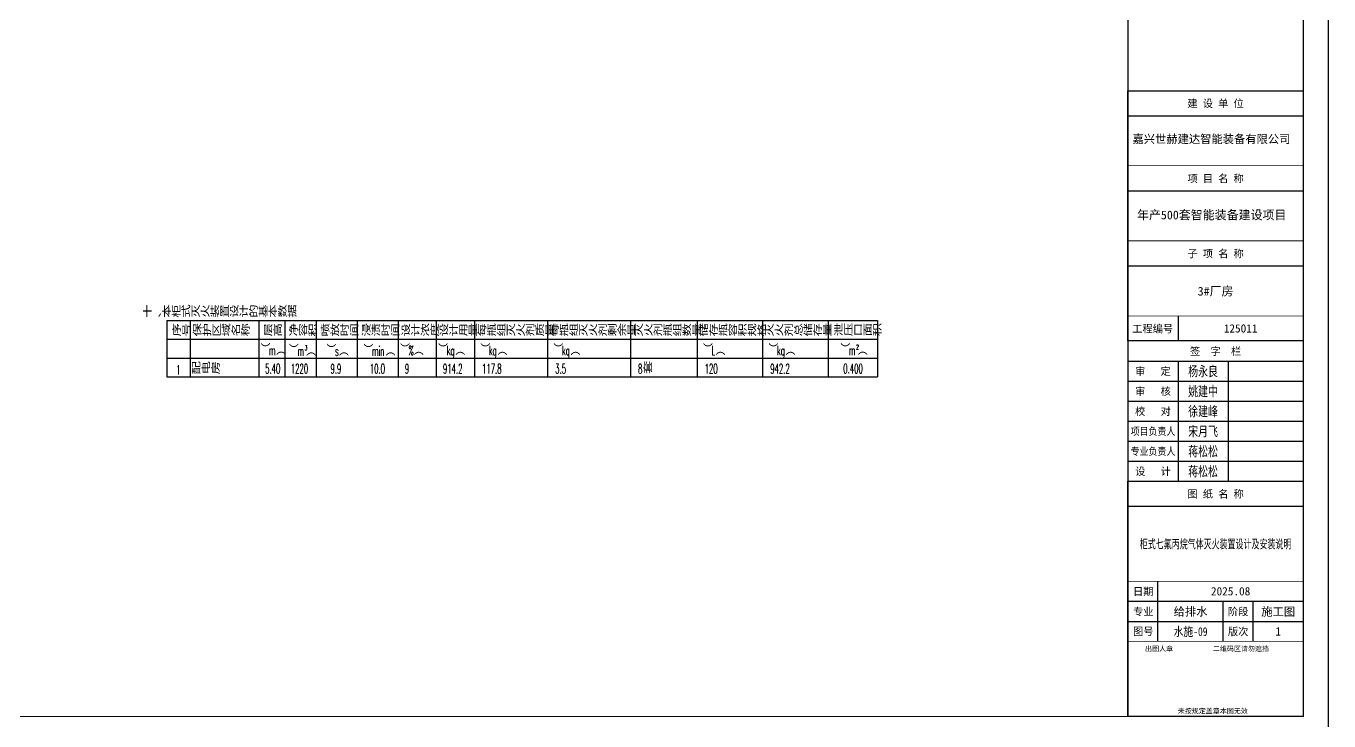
# Model space of a CAD drawing. Extents: x -452079 to 117456, y 3902 to 836955.
# Drawn here: x -296089 to -244074, y 76486 to 104246 of the extents above; entities that cross this region are included whole.
import ezdxf
from ezdxf.enums import TextEntityAlignment as Align

# ---------------------------------------------------------------- set-up
doc = ezdxf.new("R2010")
doc.units = 0
doc.header["$LTSCALE"] = 1000
doc.header["$MEASUREMENT"] = 0
for name, color, linetype in [('0-cxFrame', 155, 'Continuous'), ('qianming', 155, 'Continuous'), ('TWT_ZF文字', 3, 'Continuous'), ('图号层', 4, 'Continuous'), ('图名层', 4, 'Continuous')]:
    doc.layers.add(name, color=color, linetype=linetype)
doc.layers.add('0-cxText', color=131, linetype='Continuous', lineweight=25)
doc.styles.add('-宋体', font='', dxfattribs={"width": 0.8})
doc.styles.add('_TCH_DIM', font='SIMPLEX', dxfattribs={"width": 0.75, "bigfont": '@1HZTXT'})
doc.styles.add('BZHZ', font='bzxw', dxfattribs={"width": 0.8, "bigfont": 'bzhz'})
doc.styles.add('cx_biaoti', font='')
doc.styles.add('cx_tuming', font='')
doc.styles.add('cx_tuqian1', font='')
doc.styles.add('黑体', font='', dxfattribs={"height": 12})
doc.styles.get('-宋体').set_extended_font_data('SimSun')
doc.styles.get('cx_biaoti').set_extended_font_data('SimSun')
doc.styles.get('cx_tuming').set_extended_font_data('SimHei')
doc.styles.get('cx_tuqian1').set_extended_font_data('SimSun')
doc.styles.get('黑体').set_extended_font_data('SimHei')

# ---------------------------------------------------------------- blocks, each defined once
blk = doc.blocks.new('zjcx_lan_qianzi(Dragon)')
for p, q in [((-7000, 4800), (0, 4800)), ((-5000, 4800), (-5000, 0)), ((-3000, 4800), (-3000, 0)), ((-7000, 4000), (0, 4000)), ((-7000, 3200), (0, 3200)), ((-7000, 2400), (0, 2400)), ((-7000, 1600), (0, 1600)), ((-7000, 800), (0, 800))]:
    blk.add_line(p, q)
at = {"const_width": 30}
blk.add_lwpolyline([(-7000, 5600), (0, 5600)], dxfattribs=at)
blk.add_lwpolyline([(-7000, 5600), (0, 5600), (0, 0), (-7000, 0)], close=True, dxfattribs=at)
at = {"style": 'cx_biaoti'}
for s, p in [('签  字  栏', (-3500, 5200)), ('审   定', (-6000, 4400)), ('审   核', (-6000, 3600)), ('校   对', (-6000, 2800)), ('设   计', (-6000, 400))]:
    blk.add_text(s, height=300, dxfattribs=at).set_placement(p, align=Align.MIDDLE)
at = {"style": 'cx_biaoti', "width": 0.85}
for s, p in [('项目负责人', (-6000, 2000)), ('专业负责人', (-6000, 1200))]:
    blk.add_text(s, height=300, dxfattribs=at).set_placement(p, align=Align.MIDDLE)
blk = doc.blocks.new('T-签字(Dragon)')
at = {"layer": '0-cxFrame'}
blk.add_blockref('zjcx_lan_qianzi(Dragon)', (0, 0), dxfattribs=at)
at = {"layer": 'qianming', "style": 'BZHZ', "width": 0.8}
for s, p in [('杨永良', (-4000, 4400)), ('姚建中', (-4000, 3600)), ('徐建峰', (-4000, 2800)), ('宋月飞', (-4000, 2000)), ('蒋松松', (-4000, 1200)), ('蒋松松', (-4000, 400))]:
    blk.add_text(s, height=450, dxfattribs=at).set_placement(p, align=Align.MIDDLE)
blk = doc.blocks.new('zjcx_lan_tuming(Dragon)')
for p, q in [((-7000, 8400), (0, 8400)), ((-5800, 3000), (-5800, 5400)), ((-7000, 4600), (0, 4600)), ((-3200, 3000), (-3200, 4600)), ((-2000, 3000), (-2000, 4600)), ((-7000, 3800), (0, 3800))]:
    blk.add_line(p, q)
at = {"const_width": 30}
for points in [[(-7000, 9400), (0, 9400)], [(-7000, 5400), (0, 5400)], [(-7000, 3000), (0, 3000)], [(-7000, 0), (0, 0)]]:
    blk.add_lwpolyline(points, dxfattribs=at)
blk.add_lwpolyline([(-7000, 9400), (0, 9400), (0, 0), (-7000, 0)], close=True)
at = {"style": 'cx_biaoti'}
for s, p in [('图 纸 名 称', (-3500, 8900)), ('日期', (-6388, 5000)), ('专业', (-6388, 4200)), ('阶段', (-2600, 4200)), ('图号', (-6388, 3400)), ('版次', (-2600, 3400))]:
    blk.add_text(s, height=300, dxfattribs=at).set_placement(p, align=Align.MIDDLE)
for s, p in [('出图人章', (-6316, 2607)), ('二维码区请勿遮挡', (-3609, 2607)), ('未按规定盖章本图无效', (-5013, 120))]:
    blk.add_text(s, height=200, dxfattribs=at).set_placement(p)
blk = doc.blocks.new('T-图签(Dragon)')
blk.add_blockref('zjcx_lan_tuming(Dragon)', (0, 0))
at = {"color": 3, "style": 'cx_biaoti'}
for s, p in [('2025.08', (-2900, 5000)), ('给排水', (-4500, 4200)), ('施工图', (-1000, 4200))]:
    blk.add_text(s, height=330, dxfattribs=at).set_placement(p, align=Align.MIDDLE)
blk = doc.blocks.new('zjcx_lan_xiangmu(Dragon)')
for p, q in [((-7000, 9000), (0, 9000)), ((-7000, 6000), (0, 6000)), ((-7000, 3000), (0, 3000)), ((-5000, 1000), (-5000, 0))]:
    blk.add_line(p, q)
at = {"const_width": 30}
for points in [[(-7000, 10000), (0, 10000)], [(-7000, 7000), (0, 7000)], [(-7000, 7000), (0, 7000)], [(-7000, 4000), (0, 4000)], [(-7000, 4000), (0, 4000)], [(-7000, 1000), (0, 1000)], [(-7000, 0), (0, 0)]]:
    blk.add_lwpolyline(points, dxfattribs=at)
blk.add_lwpolyline([(-7000, 10000), (0, 10000), (0, 0), (-7000, 0)], close=True)
at = {"style": 'cx_biaoti'}
for s, p in [('建 设 单 位', (-3500, 9500)), ('项 目 名 称', (-3500, 6500)), ('子 项 名 称', (-3500, 3500)), ('工程编号', (-6013, 500))]:
    blk.add_text(s, height=300, dxfattribs=at).set_placement(p, align=Align.MIDDLE)
blk = doc.blocks.new('T-项目(Dragon)')
blk.add_blockref('zjcx_lan_xiangmu(Dragon)', (0, 0))
at = {"color": 3, "style": 'cx_tuming'}
for s, height, p in [('嘉兴世赫建达智能装备有限公司', 330, (-6816, 7901)), ('年产500套智能装备建设项目 ', 350, (-6638, 4859))]:
    blk.add_text(s, height=height, dxfattribs=at).set_placement(p)
blk = doc.blocks.new('zjcx_T1(Dragon)')
at = {"layer": '0-cxFrame', "const_width": 50}
blk.add_lwpolyline([(-7000, 0), (0, 0), (0, 57400), (-7000, 57400)], close=True, dxfattribs=at)
at = {"layer": '0-cxFrame'}
for name, p in [('T-项目(Dragon)', (0, 15000)), ('T-签字(Dragon)', (0, 9400)), ('T-图签(Dragon)', (0, 0))]:
    blk.add_blockref(name, p, dxfattribs=at)
blk = doc.blocks.new('TK22.A1 L(Dragon)')
at = {"layer": '0-cxFrame', "color": 7, "const_width": 0.5}
blk.add_lwpolyline([(0, 0), (-841, 0), (-841, 594), (0, 594)], close=True, dxfattribs=at)
at = {"layer": '0-cxFrame', "const_width": 0.5}
for points in [[(-80, 10), (-821, 10), (-821, 584), (-80, 584)], [(-10, 10), (-80, 10), (-80, 584), (-10, 584)]]:
    blk.add_lwpolyline(points, close=True, dxfattribs=at)
at = {"layer": '0-cxFrame', "xscale": 0.01, "yscale": 0.01, "zscale": 0.01}
blk.add_blockref('zjcx_T1(Dragon)', (-10, 10), dxfattribs=at)
at = {"style": '黑体', "flags": 4}
blk.add_attdef('图幅', text='', height=3.3, dxfattribs=at).set_placement((-40, 3), align=Align.RIGHT)
at = {"layer": '0-cxText', "flags": 4}
for tag, height, style, p in [('建设单位', 3.5, 'cx_tuming', (-45, 240)), ('项目名称', 3.5, 'cx_tuming', (-45, 210)), ('子项名称', 3.5, 'cx_tuming', (-45, 180)), ('工程编号', 3.3, 'cx_tuqian1', (-35, 165)), ('图名1', 3.5, 'cx_tuming', (-45, 87)), ('图名2', 3.5, 'cx_tuming', (-45, 79)), ('图名3', 3.5, 'cx_tuming', (-45, 71)), ('出图日期', 3.3, 'cx_tuqian1', (-39, 60)), ('专业', 3.3, 'cx_tuqian1', (-55, 52)), ('图号', 3.3, 'cx_tuqian1', (-55, 44)), ('版次', 3.3, 'cx_tuqian1', (-20, 44))]:
    blk.add_attdef(tag, text='', height=height, dxfattribs=dict(at, style=style)).set_placement(p, align=Align.MIDDLE)

msp = doc.modelspace()

# ---------------------------------------------------------------- linework, layer by layer
at = {"layer": 'TWT_ZF文字', "color": 2}
for p, q in [((-290467.06, 92483.38), (-290467.06, 90234.73)), ((-290467.06, 92483.38), (-262098.23, 92483.38)), ((-289536.66, 92483.38), (-289536.66, 90234.73)), ((-286800.06, 92483.38), (-286800.06, 90234.73)), ((-285758.4, 92483.38), (-285758.4, 90234.73)), ((-284509.08, 92483.38), (-284509.08, 90234.73)), ((-282872.08, 92483.38), (-282872.08, 90234.73)), ((-281235.08, 92483.38), (-281235.08, 90234.73)), ((-279712.08, 92483.38), (-279712.08, 90234.73)), ((-278189.08, 92483.38), (-278189.08, 90234.73)), ((-275269.08, 92483.38), (-275269.08, 90234.73)), ((-271960.58, 92483.38), (-271960.58, 90234.73)), ((-269301.58, 92483.38), (-269301.58, 90234.73)), ((-266684.08, 92483.38), (-266684.08, 90234.73)), ((-264066.58, 92483.38), (-264066.58, 90234.73)), ((-262098.23, 92483.38), (-262098.23, 90234.73)), ((-290467.06, 91733.83), (-262098.23, 91733.83)), ((-290467.06, 90984.28), (-262098.23, 90984.28)), ((-290467.06, 90234.73), (-262098.23, 90234.73))]:
    msp.add_line(p, q, dxfattribs=at)

# ---------------------------------------------------------------- block references
at = {"layer": '0-cxFrame'}
ref = msp.add_blockref('TK22.A1 L(Dragon)', (-244098.56, 75664.62), dxfattribs=dict(at, xscale=100, yscale=100, zscale=100))
ref.add_attrib('子项名称', '3#厂房', dxfattribs={"layer": '0-cxText', "height": 350, "style": 'cx_tuming'}).set_placement((-248598.56, 93664.62), align=Align.MIDDLE)
ref.add_attrib('工程编号', '125011', dxfattribs={"layer": '0-cxText', "height": 330, "style": 'cx_tuqian1'}).set_placement((-247598.56, 92164.62), align=Align.MIDDLE)
ref.add_attrib('版次', '1', dxfattribs={"layer": '0-cxText', "height": 330, "style": 'cx_tuqian1'}).set_placement((-246098.56, 80064.62), align=Align.MIDDLE)

# ---------------------------------------------------------------- texts
at = {"layer": 'TWT_ZF文字', "color": 2, "style": '_TCH_DIM'}
for s, height, width, p in [('十、本柜式灭火装置设计的基本数据', 446.4567, 0.75, (-291442.29, 92615.17)), ('序号', 446.457, 0.75, (-290272.11, 91865.62)), ('保护区域名称', 446.457, 0.75, (-289451.16, 91865.62)), ('层高', 446.457, 0.75, (-286626.44, 91865.62)), ('净容积', 446.457, 0.75, (-285613.08, 91865.62)), ('喷放时间', 446.457, 0.75, (-284341.54, 91865.62)), ('浸渍时间', 446.457, 0.75, (-282704.54, 91865.62)), ('设计浓度', 446.457, 0.75, (-281126.08, 91865.62)), ('设计用量', 446.457, 0.75, (-279603.08, 91865.62)), ('每瓶组灭火剂质量', 446.457, 0.75, (-278084.58, 91865.62)), ('每瓶组灭火剂剩余量', 446.457, 0.75, (-275193.69, 91865.62)), ('灭火剂瓶组数量', 446.457, 0.75, (-271829.58, 91865.62)), ('储存瓶容积规格', 446.457, 0.75, (-269226.19, 91865.62)), ('灭火剂总储存量', 446.457, 0.75, (-266608.69, 91865.62)), ('泄压口面积', 446.457, 0.75, (-263843, 91875.08)), ('（', 446.46, 0.75, (-286724.55, 91101.67)), ('（', 446.46, 0.75, (-285590.86, 91069.93)), ('（', 446.46, 0.75, (-284090.86, 91069.93)), ('（', 446.46, 0.75, (-282614.36, 91069.93)), ('（', 446.46, 0.75, (-281153.45, 91093.36)), ('（', 446.46, 0.75, (-279630.45, 91093.36)), ('（', 446.46, 0.75, (-277948.72, 91093.36)), ('（', 446.46, 0.75, (-275028.72, 91093.36)), ('（', 446.46, 0.75, (-269061.22, 91093.36)), ('（', 446.46, 0.75, (-266443.72, 91093.36)), ('（', 446.46, 0.75, (-263572.93, 91098.32)), ('m', 382.5, 0.529412, (-286387.05, 91101.67)), ('）', 446.46, 0.75, (-286097.77, 91101.67)), ('m', 382.5, 0.529412, (-285253.36, 91069.93)), ('3', 191.25, 0.529412, (-284964.07, 91294.93)), ('）', 446.46, 0.75, (-284896.57, 91069.93)), ('s', 382.5, 0.529412, (-283753.36, 91069.93)), ('）', 446.46, 0.75, (-283589.43, 91069.93)), ('min', 382.5, 0.529412, (-282276.86, 91069.93)), ('）', 446.46, 0.75, (-281727.22, 91069.93)), ('%', 382.5, 0.529412, (-280815.95, 91093.36)), ('）', 446.46, 0.75, (-280603.81, 91093.36)), ('kg', 382.5, 0.529412, (-279292.95, 91093.36)), ('）', 446.46, 0.75, (-278945.81, 91093.36)), ('kg', 382.5, 0.529412, (-277611.22, 91093.36)), ('）', 446.46, 0.75, (-277264.07, 91093.36)), ('kg', 382.5, 0.529412, (-274691.22, 91093.36)), ('）', 446.46, 0.75, (-274344.07, 91093.36)), ('L', 382.5, 0.529412, (-268723.72, 91093.36)), ('）', 446.46, 0.75, (-268559.79, 91093.36)), ('kg', 382.5, 0.529412, (-266106.22, 91093.36)), ('）', 446.46, 0.75, (-265759.07, 91093.36)), ('m', 382.5, 0.529412, (-263235.43, 91098.32)), ('2', 191.25, 0.529412, (-262946.15, 91323.32)), ('）', 446.46, 0.75, (-262878.65, 91098.32)), ('1', 382.5, 0.529412, (-290091.97, 90320.28)), ('配电房', 446.457, 0.75, (-289492.2, 90349.07))]:
    msp.add_text(s, height=height, dxfattribs=dict(at, width=width)).set_placement(p)
at = {"layer": 'TWT_ZF文字', "color": 1, "style": '_TCH_DIM'}
for s, height, width, p in [('5.40', 382.5, 0.529412, (-286543.93, 90366.52)), ('1220', 382.5, 0.529412, (-285519.18, 90366.52)), ('9.9', 382.5, 0.529412, (-283935.68, 90366.52)), ('10.0', 382.5, 0.529412, (-282366.18, 90366.52)), ('9', 382.5, 0.529412, (-280967.79, 90366.52)), ('914.2', 382.5, 0.529412, (-279444.79, 90366.52)), ('117.8', 382.5, 0.529412, (-277885.51, 90366.52)), ('3.5', 382.5, 0.529412, (-274965.51, 90366.52)), ('8', 382.5, 0.529412, (-271657.01, 90366.52)), ('套', 446.46, 0.75, (-271464.15, 90366.52)), ('120', 382.5, 0.529412, (-268998.01, 90366.52)), ('942.2', 382.5, 0.529412, (-266380.51, 90366.52)), ('0.400', 382.5, 0.529412, (-263462.38, 90372.16))]:
    msp.add_text(s, height=height, dxfattribs=dict(at, width=width)).set_placement(p)
at = {"layer": '图号层', "color": 1, "style": '-宋体', "width": 0.8}
msp.add_text('水施-09', height=350, dxfattribs=at).set_placement((-249598.56, 80064.62), align=Align.MIDDLE)
at = {"layer": '图名层', "color": 6, "style": '-宋体', "width": 0.65}
msp.add_text('柜式七氟丙烷气体灭火装置设计及安装说明', height=350, dxfattribs=at).set_placement((-248598.56, 83564.71), align=Align.MIDDLE)

doc.saveas('drawing.dxf')
